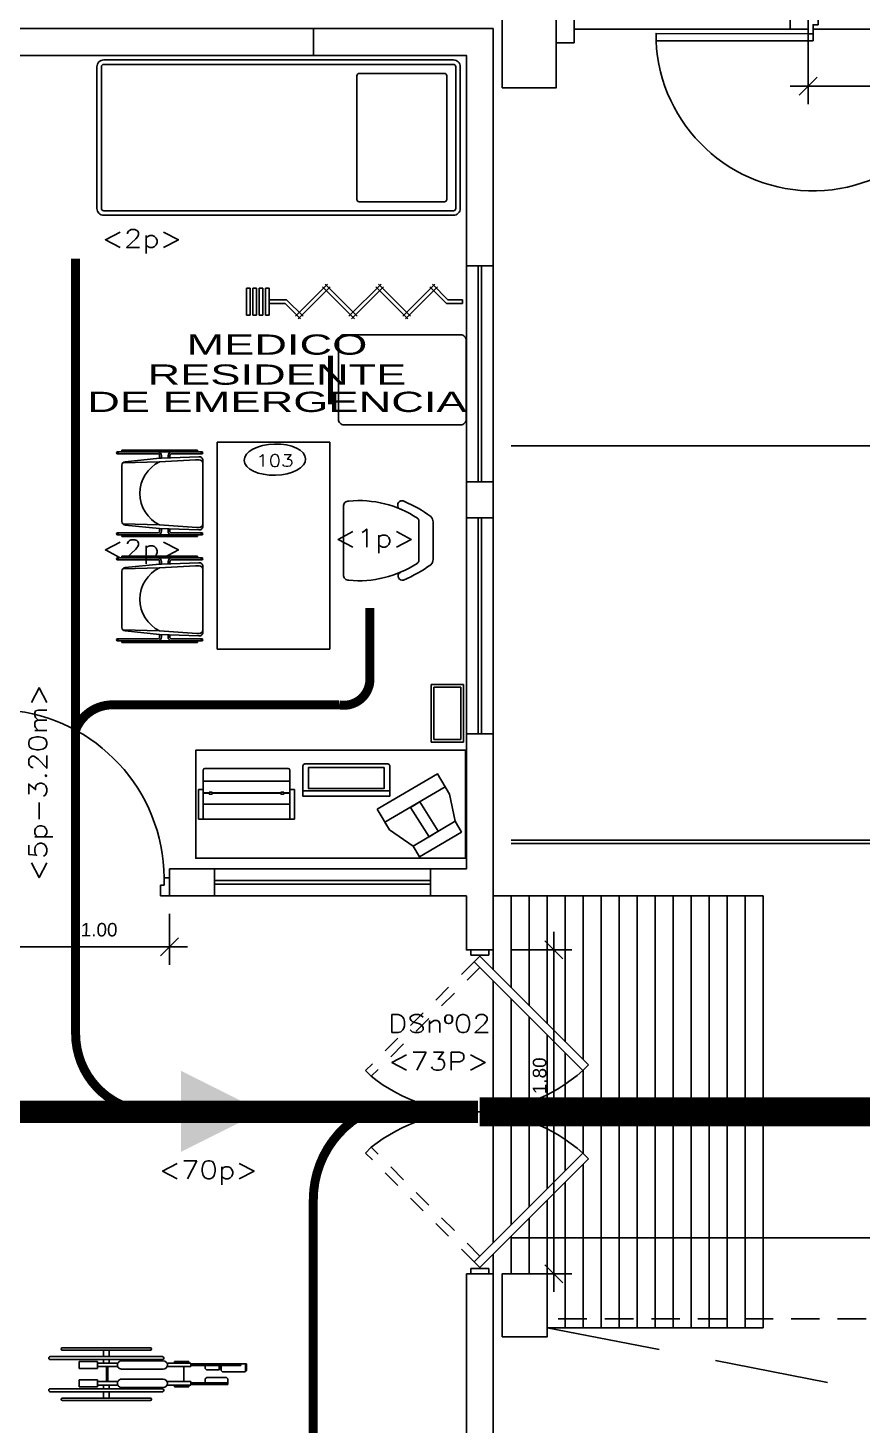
# Model space of a CAD drawing. Header units: millimetres. Extents: x 791 to 2661, y 209 to 602.
# Drawn here: x 1183.34 to 1187.98, y 523.19 to 530.95 of the extents above; entities that cross this region are included whole.
import ezdxf
from ezdxf.enums import TextEntityAlignment as Align

# ---------------------------------------------------------------- set-up
doc = ezdxf.new("R2010")
doc.units = ezdxf.units.MM
doc.header["$LTSCALE"] = 0.1
doc.header["$PDMODE"] = 3
for name, pattern in [('DASHED2', [9.525, 6.35, -3.175]), ('HIDDEN', [9.525, 6.35, -3.175]), ('HIDDEN2', [4.7625, 3.175, -1.5875]), ('TRAZOS2', [0.375, 0.25, -0.125])]:
    doc.linetypes.add(name, pattern=pattern)
for name, color, linetype in [('01', 1, 'Continuous'), ('01-COTA', 1, 'Continuous'), ('02', 8, 'Continuous'), ('06', 1, 'Continuous'), ('1TEXTO-05', 5, 'Continuous'), ('COLUMNAS', 1, 'Continuous'), ('cOTAS EVACUACION', 1, 'Continuous'), ('Equipamiento', 1, 'Continuous'), ('evacuacion', 70, 'TRAZOS2'), ('LINEAS', 3, 'HIDDEN2'), ('N-AMB', 2, 'Continuous'), ('Pisos', 253, 'Continuous'), ('Proyecciones', 9, 'HIDDEN'), ('Puertas', 1, 'Continuous'), ('texto seguridad', 120, 'Continuous')]:
    doc.layers.add(name, color=color, linetype=linetype)
doc.layers.add('EVACUACION08', color=72, linetype='Continuous', lineweight=90)
doc.layers.add('evacuacion10', color=80, linetype='Continuous', lineweight=140)
doc.styles.add('0', font='romans.SHX', dxfattribs={"width": 1.5})
doc.styles.add('LUNA', font='romans.shx', dxfattribs={"width": 1.5})
doc.styles.add('ROMANS', font='', dxfattribs={"oblique": 1, "height": 0.075})
doc.styles.get('ROMANS').set_extended_font_data('Arial')
doc.dimstyles.new('COTAS 50', dxfattribs={"dimscale": 2, "dimtxt": 1.5, "dimasz": 0.02, "dimexe": 0.05, "dimexo": 0.05, "dimgap": 0.025, "dimtad": 3, "dimzin": 4, "dimdsep": 46, "dimtxsty": 'ROMANS', "dimblk": 'LLL', "dimcen": 0, "dimdle": 0.18, "dimclrd": 256, "dimclre": 1, "dimclrt": 3, "dimadec": 0, "dimazin": 0, "dimtfac": 1, "dimtix": 1, "dimtofl": 0, "dimtmove": 1, "dimatfit": 3, "dimldrblk": 'OPEN90', "dimfxl": 0.18, "dimtolj": 1, "dimtzin": 0, "dimarcsym": 0})

# ---------------------------------------------------------------- blocks, each defined once
blk = doc.blocks.new('A$C75F00277')
at = {"layer": 'Puertas'}
for p, q in [((0, 0.95), (0, 1)), ((0, 1), (0.1, 1)), ((0.06, 0.95), (0, 0.95)), ((0.06, 0.97), (0.06, 0.95)), ((0.1, 0.97), (0.06, 0.97)), ((0.1, 1), (0.1, 0.97)), ((1.0317, 0.106), (0.0985, 0.07)), ((1.0317, 0.106), (1.0333, 0.066)), ((0, 0.05), (0, 0)), ((0.06, 0.05), (0, 0.05)), ((0, 0), (0.1, 0)), ((0.06, 0.03), (0.06, 0.05)), ((0.1, 0.03), (0.06, 0.03)), ((0.0985, 0.07), (0.1, 0.03)), ((0.1, 0.03), (1.0333, 0.066)), ((0.1, 0), (0.1, 0.03))]:
    blk.add_line(p, q, dxfattribs=at)
blk.add_arc((0.0923, 0.0274), 0.9427, 4.78175, 89.53472, dxfattribs=at)
blk = doc.blocks.new('PUERTA_1_80')
at = {"layer": 'Puertas'}
for points in [[(565.1705, 307.8368), (565.1983, 307.8368), (565.1983, 307.8868), (565.226, 307.8868), (565.226, 307.9368), (565.1705, 307.9368)], [(566.9705, 307.8368), (566.9427, 307.8368), (566.9427, 307.8868), (566.9149, 307.8868), (566.9149, 307.9368), (566.9705, 307.9368)]]:
    blk.add_lwpolyline(points, dxfattribs=at)
for points in [[(565.1983, 307.8368), (564.325, 307.8386), (564.325, 307.7979), (565.1983, 307.7979)], [(566.9427, 307.8368), (567.816, 307.8386), (567.816, 307.7979), (566.9427, 307.7979)]]:
    blk.add_lwpolyline(points, close=True, dxfattribs=at)
for centre, start, end in [((565.1973, 307.8373), 182.58089, 359.97177), ((566.9437, 307.8373), 180.02823, 357.41911)]:
    blk.add_arc(centre, 0.8732, start, end, dxfattribs=at)
blk = doc.blocks.new('A$C0E812A79')
at = {"layer": 'Puertas', "linetype": 'TRAZOS2', "ltscale": 3}
for p, q in [((0.0668, -0.0182, 0.005), (0.671, 0.5859, 0.005)), ((0.0986, -0.05, 0.005), (0.7028, 0.5541, 0.005)), ((1.7014, -0.05, 0.005), (1.0972, 0.5541, 0.005)), ((1.7332, -0.0182, 0.005), (1.129, 0.5859, 0.005))]:
    blk.add_line(p, q, dxfattribs=at)
at = {"layer": 'Puertas'}
for p, q in [((0.7028, 0.5541, 0.005), (0.671, 0.5859, 0.005)), ((1.0972, 0.5541, 0.005), (1.129, 0.5859, 0.005))]:
    blk.add_line(p, q, dxfattribs=at)
at = {"layer": 'Puertas', "ltscale": 3}
for p, q in [((0, -0.1), (0, 0)), ((0, 0), (0.03, 0)), ((0.03, 0), (0.03, -0.025)), ((1.8, 0), (1.77, 0)), ((1.77, 0), (1.77, -0.025)), ((1.8, -0.1), (1.8, 0)), ((0.03, -0.025), (0.03, -0.025)), ((0.03, -0.025), (0.03, -0.1)), ((0.035, -0.05, 0.005), (0.0668, -0.0182, 0.005)), ((0.6391, -0.6542, 0.005), (0.035, -0.05, 0.005)), ((0.0668, -0.0182, 0.005), (0.671, -0.6223, 0.005)), ((1.7332, -0.0182, 0.005), (1.129, -0.6223, 0.005)), ((1.1609, -0.6542, 0.005), (1.765, -0.05, 0.005)), ((1.765, -0.05, 0.005), (1.7332, -0.0182, 0.005)), ((1.77, -0.025), (1.77, -0.025)), ((1.77, -0.025), (1.77, -0.1)), ((0.03, -0.1), (0, -0.1)), ((1.77, -0.1), (1.8, -0.1)), ((0.671, -0.6223, 0.005), (0.6391, -0.6542, 0.005)), ((1.129, -0.6223, 0.005), (1.1609, -0.6542, 0.005))]:
    blk.add_line(p, q, dxfattribs=at)
at = {"layer": 'Puertas'}
for centre, start, end in [((-0.017, -0.0151, 0.015), 318.56511, 38.33834), ((1.817, -0.0151, 0.015), 141.66166, 221.43489)]:
    blk.add_arc(centre, 0.9176, start, end, dxfattribs=at)
blk = doc.blocks.new('S-RUEDAS2')
at = {"layer": 'Equipamiento'}
for p, q in [((-0.0974, 0.3199), (-0.0974, -0.3038)), ((-0.0811, 0.3199), (-0.0811, -0.3038)), ((0.0811, 0.3199), (0.0811, -0.3038)), ((0.0974, 0.3199), (0.0974, -0.3038)), ((-0.1464, 0.253), (-0.1464, -0.237)), ((-0.1333, 0.253), (-0.1333, -0.237)), ((0.1333, 0.253), (0.1333, -0.237)), ((0.1464, 0.253), (0.1464, -0.237)), ((-0.0709, 0.0581), (-0.0709, 0.1596)), ((-0.0318, 0.1596), (-0.0709, 0.1596)), ((-0.0318, 0.0581), (-0.0318, 0.1596)), ((0.0318, 0.1596), (0.0709, 0.1596)), ((0.0318, 0.0581), (0.0318, 0.1596)), ((0.0709, 0.0581), (0.0709, 0.1596)), ((-0.1333, 0.0241), (-0.0974, 0.0241)), ((-0.0811, 0.0241), (-0.0612, 0.0241)), ((-0.0318, 0.0581), (-0.0709, 0.0581)), ((-0.0612, -0.0558), (-0.0612, 0.0581)), ((-0.0416, -0.0555), (-0.0416, 0.0581)), ((-0.0416, 0.008), (0.0416, 0.008)), ((-0.0416, 0), (0.0416, 0)), ((0.0318, 0.0581), (0.0709, 0.0581)), ((0.0416, -0.0555), (0.0416, 0.0581)), ((0.0612, -0.0558), (0.0612, 0.0581)), ((0.0612, 0.0241), (0.0811, 0.0241)), ((0.0974, 0.0241), (0.1333, 0.0241)), ((-0.1333, -0.008), (-0.0974, -0.008)), ((-0.0811, -0.008), (-0.0612, -0.008)), ((-0.0742, -0.3083), (-0.0742, -0.0766)), ((-0.028, -0.3083), (-0.028, -0.0766)), ((0.028, -0.3083), (0.028, -0.0766)), ((0.0612, -0.008), (0.0811, -0.008)), ((0.0742, -0.3083), (0.0742, -0.0766)), ((0.0974, -0.008), (0.1333, -0.008)), ((-0.0709, -0.4513), (-0.0709, -0.3711)), ((-0.0612, -0.3711), (-0.0709, -0.3711)), ((-0.0612, -0.462), (-0.0612, -0.3291)), ((-0.0416, -0.462), (-0.0416, -0.3294)), ((0.0416, -0.462), (0.0416, -0.3294)), ((0.0612, -0.462), (0.0612, -0.3291)), ((0.0709, -0.3711), (0.0612, -0.3711)), ((0.0709, -0.4513), (0.0709, -0.3711)), ((-0.0612, -0.4513), (-0.0709, -0.4513)), ((-0.0612, -0.462), (-0.0416, -0.462)), ((-0.0579, -0.6679), (-0.0579, -0.462)), ((-0.0481, -0.6679), (-0.0481, -0.462)), ((-0.0416, -0.422), (0.0416, -0.422)), ((0.0612, -0.462), (0.0416, -0.462)), ((0.0481, -0.7399), (0.0481, -0.462)), ((0.0579, -0.772), (0.0579, -0.462)), ((0.0709, -0.4513), (0.0612, -0.4513)), ((-0.0481, -0.5422), (-0.0266, -0.5422)), ((-0.0191, -0.5497), (-0.0266, -0.5422)), ((0.0234, -0.5496), (0.0308, -0.5421)), ((0.0481, -0.5421), (0.0308, -0.5421)), ((-0.0191, -0.6604), (-0.0191, -0.5497)), ((0.0234, -0.6196), (0.0234, -0.5496)), ((0.0481, -0.6196), (0.0234, -0.6196)), ((0.0234, -0.6196), (0.0308, -0.6271)), ((-0.0579, -0.6679), (-0.0266, -0.6679)), ((-0.0191, -0.6604), (-0.0266, -0.6679)), ((0.0198, -0.6303), (0.0124, -0.6378)), ((0.0124, -0.7645), (0.0124, -0.6378)), ((0.0481, -0.6303), (0.0198, -0.6303)), ((0.0481, -0.6271), (0.0308, -0.6271)), ((0.0124, -0.7645), (0.0198, -0.772)), ((0.0579, -0.7647), (0.0124, -0.7647)), ((0.0579, -0.772), (0.0198, -0.772)), ((0.0579, -0.7399), (0.0481, -0.7399))]:
    blk.add_line(p, q, dxfattribs=at)
for centre, radius, start, end in [((-0.0893, 0.3199), 0.00816, 360, 180), ((0.0893, 0.3199), 0.00816, 360, 180), ((-0.1398, 0.253), 0.00653, 360, 180), ((0.1398, 0.253), 0.00653, 0, 180), ((-0.0511, -0.0766), 0.0231, 360, 180), ((0.0511, -0.0766), 0.0231, 360, 180), ((-0.1398, -0.237), 0.00653, 180, 0), ((-0.0893, -0.3038), 0.00816, 180, 0), ((-0.0511, -0.3083), 0.0231, 180, 0), ((0.0511, -0.3083), 0.0231, 180, 0), ((0.0893, -0.3038), 0.00816, 180, 0), ((0.1398, -0.237), 0.00653, 180, 0)]:
    blk.add_arc(centre, radius, start, end, dxfattribs=at)
blk = doc.blocks.new('MC-19')
at = {"layer": 'Equipamiento'}
for p, q in [((0.2192, 0.631), (0.2193, 0.6328)), ((0.2193, 0.6328), (0.2193, 0.6329)), ((0.2193, 0.6328), (0.2193, 0.6328)), ((0.2193, 0.6328), (0.2193, 0.6328)), ((0.2193, 0.6328), (0.2193, 0.6328)), ((0.2193, 0.6328), (0.2193, 0.6328)), ((0.2193, 0.6328), (0.2193, 0.6328)), ((0.2193, 0.631), (0.2193, 0.2528)), ((0.2193, 0.6265), (0.2193, 0.2528)), ((-0.2807, 0.5428), (-0.2807, 0.5476)), ((-0.2807, 0.5428), (-0.2807, 0.5476)), ((-0.1999, 0.5569), (-0.1999, 0.3287)), ((-0.1999, 0.5433), (-0.1999, 0.5569)), ((-0.1999, 0.5569), (-0.1999, 0.5433)), ((-0.2807, 0.5428), (-0.2807, 0.3381)), ((-0.2807, 0.3428), (-0.2807, 0.5428)), ((-0.1999, 0.3287), (-0.1999, 0.3423)), ((0.2192, 0.2549), (0.2193, 0.2528)), ((0.2193, 0.2528), (0.2193, 0.2528)), ((0.2193, 0.2528), (0.2193, 0.2528))]:
    blk.add_line(p, q, dxfattribs=at)
for centre, radius, start, end in [((0.223, -0.1203), 0.8522, 113.39683, 125.1108), ((0.1325, 0.0765), 0.5891, 84.47386, 123.23104), ((-0.1086, 0.6393), 0.0236, 303.18455, 106.85889), ((0.1893, 0.6328), 0.03, 360, 90), ((-0.2266, 0.5403), 0.0546, 137.91193, 172.27353), ((-0.1803, 0.5516), 0.0202, 119.4922, 164.76408), ((-0.2009, 0.3564), 0.0819, 192.9593, 215.40271), ((-0.1809, 0.3337), 0.0196, 194.76112, 241.35335), ((0.1341, 0.8152), 0.595, 236.66069, 275.32146), ((0.2133, 0.9796), 0.8253, 234.35405, 246.14717), ((-0.1074, 0.2459), 0.0248, 238.20308, 80.96344), ((0.1893, 0.2528), 0.03, 270, 0)]:
    blk.add_arc(centre, radius, start, end, dxfattribs=at)
blk = doc.blocks.new('MC-17')
for p, q in [((-0.24, 0.49), (-0.23, 0.49)), ((-0.24, 0.49), (-0.23, 0.49)), ((-0.24, 0.49), (-0.23, 0.49)), ((-0.24, 0.49), (-0.23, 0.49)), ((-0.24, 0.49), (-0.23, 0.49)), ((-0.24, 0.07), (-0.24, 0.49)), ((-0.24, 0.49), (-0.24, 0.07)), ((-0.23, 0.5084), (-0.23, 0.5152)), ((-0.23, 0.5084), (-0.23, 0.5087)), ((-0.23, 0.49), (-0.23, 0.5087)), ((-0.23, 0.3468), (-0.23, 0.5084)), ((-0.23, 0.49), (-0.23, 0.46)), ((-0.22, 0.5084), (-0.22, 0.5152)), ((-0.22, 0.5084), (-0.22, 0.5087)), ((-0.22, 0.3468), (-0.22, 0.5087)), ((-0.22, 0.5087), (-0.22, 0.3468)), ((-0.1954, 0.29), (-0.2032, 0.4983)), ((-0.1862, 0.4903), (-0.1862, 0.5)), ((-0.1862, 0.4903), (-0.1862, 0.4799)), ((-0.1862, 0.4799), (-0.175, 0.28)), ((-0.175, 0.52), (-0.1833, 0.52)), ((-0.175, 0.52), (-0.1573, 0.52)), ((-0.1662, 0.52), (0.1696, 0.52)), ((-0.1573, 0.52), (-0.1573, 0.5192)), ((0.175, 0.52), (0.1643, 0.52)), ((0.175, 0.52), (0.1833, 0.52)), ((0.1896, 0.4867), (0.175, 0.28)), ((0.1896, 0.4867), (0.1896, 0.5)), ((0.195, 0.28), (0.2032, 0.4983)), ((0.22, 0.508), (0.22, 0.5153)), ((0.22, 0.3468), (0.22, 0.508)), ((0.23, 0.508), (0.23, 0.5153)), ((0.23, 0.3468), (0.23, 0.508)), ((0.23, 0.49), (0.24, 0.49)), ((0.24, 0.07), (0.24, 0.49)), ((-0.23, 0.27), (-0.23, 0.3468)), ((-0.2199, 0.3268), (-0.22, 0.3268)), ((-0.1971, 0.3368), (-0.21, 0.3368)), ((-0.1968, 0.3268), (-0.21, 0.3268)), ((0.1968, 0.3268), (0.21, 0.3268)), ((0.1971, 0.3368), (0.21, 0.3368)), ((0.23, 0.2674), (0.23, 0.3644)), ((0.23, 0.29), (0.23, 0.3268)), ((-0.23, 0.27), (-0.23, 0.0524)), ((-0.22, 0.27), (-0.22, 0.0524)), ((-0.22, 0.0517), (-0.22, 0.27)), ((-0.1954, 0.29), (-0.21, 0.29)), ((-0.21, 0.28), (-0.195, 0.28)), ((-0.21, 0.28), (-0.195, 0.28)), ((-0.1954, 0.29), (-0.195, 0.28)), ((-0.1759, 0.089), (-0.195, 0.28)), ((-0.175, 0.28), (-0.175, 0.28)), ((-0.1697, 0.0755), (-0.175, 0.28)), ((0.175, 0.28), (0.1697, 0.0755)), ((0.1759, 0.089), (0.195, 0.28)), ((0.21, 0.28), (0.195, 0.28)), ((0.195, 0.28), (0.21, 0.28)), ((0.21, 0.29), (0.1954, 0.29)), ((0.22, 0.27), (0.22, 0.2531)), ((0.22, 0.07), (0.22, 0.27)), ((0.22, 0.2531), (0.22, 0.07)), ((0.23, 0.29), (0.23, 0.2674)), ((0.23, 0.28), (0.23, 0.29)), ((0.23, 0.28), (0.23, 0.2586)), ((0.23, 0.0526), (0.23, 0.27)), ((0.23, 0.2586), (0.23, 0.0448)), ((-0.23, 0.07), (-0.23, 0.1)), ((-0.1759, 0.089), (-0.1759, 0.089)), ((-0.24, 0.07), (-0.23, 0.07)), ((-0.24, 0.07), (-0.23, 0.07)), ((-0.24, 0.07), (-0.23, 0.07)), ((-0.24, 0.07), (-0.23, 0.07)), ((-0.24, 0.07), (-0.23, 0.07)), ((-0.23, 0.07), (-0.23, 0.0524)), ((-0.23, 0.0533), (-0.23, 0.0449)), ((-0.23, 0.0533), (-0.23, 0.0524)), ((-0.22, 0.0524), (-0.22, 0.0554)), ((-0.22, 0.0517), (-0.22, 0.049)), ((-0.22, 0.049), (-0.22, 0.0449)), ((-0.1559, 0.07), (0.1559, 0.07)), ((0.22, 0.07), (0.22, 0.0526)), ((0.22, 0.0526), (0.22, 0.0448)), ((0.23, 0.07), (0.24, 0.07)), ((0.23, 0.0526), (0.23, 0.0448))]:
    blk.add_line(p, q)
for centre in [(-0.225, 0.515), (0.225, 0.515), (-0.225, 0.045), (0.225, 0.045)]:
    blk.add_circle(centre, 0.005)
for centre, radius, start, end in [((-0.1833, 0.5), 0.02, 90.00001, 184.76365), ((-0.1662, 0.5), 0.02, 90.00001, 180.00001), ((0.1696, 0.5), 0.02, 0.00001, 90.00001), ((0.1833, 0.5), 0.02, 355.23637, 90.00001), ((-0.21, 0.3468), 0.02, 180.00001, 270.00001), ((-0.21, 0.3468), 0.01, 180.00001, 270.00001), ((0.21, 0.3468), 0.01, 270.00001, 0.00001), ((0.21, 0.3468), 0.02, 270.00001, 0.00001), ((-0.21, 0.27), 0.02, 90.00001, 180.00001), ((-0.21, 0.27), 0.01, 90.00001, 180.00001), ((-0.21, 0.27), 0.01, 90.00001, 180.00001), ((0, 0.3642), 0.1942, 205.69542, 334.3046), ((0.21, 0.27), 0.02, 0.00001, 90.00001), ((0.21, 0.27), 0.01, 0.00001, 90.00001), ((-0.1559, 0.09), 0.02, 182.72632, 270.00001), ((0.1559, 0.09), 0.02, 270.00001, 357.2737)]:
    blk.add_arc(centre, radius, start, end)
blk = doc.blocks.new('MC-10')
at = {"layer": 'Equipamiento'}
for p, q in [((-0.3281, -0.1192), (-0.3281, 0.149)), ((-0.3181, -0.1192), (-0.3181, 0.149)), ((-0.3081, -0.1192), (-0.3081, 0.149))]:
    blk.add_line(p, q, dxfattribs=at)
blk.add_lwpolyline([(-0.3628, 0.2349), (-0.3628, -0.2051, -0.414214), (-0.3928, -0.2351), (-1.0428, -0.2351, -0.414214), (-1.0728, -0.2051), (-1.0728, 0.2349, -0.414214), (-1.0428, 0.2649), (-0.3928, 0.2649, -0.414214)], format="xyb", close=True, dxfattribs=at)
blk = doc.blocks.new('A$C2CD22234')
at = {"layer": 'Equipamiento'}
blk.add_line((0.03, 0.482), (0.03, 0), dxfattribs=at)
blk.add_lwpolyline([(0.1798, 0.01), (0.1798, 0.472, 0.414214), (0.1698, 0.482), (0, 0.482), (0, 0), (0.1698, 0, 0.414214), (0.1798, 0.01, 1)], format="xyb", dxfattribs=at)
blk.add_lwpolyline([(0.1598, 0.03), (0.044, 0.03), (0.044, 0.452), (0.1598, 0.452)], close=True, dxfattribs=at)
blk = doc.blocks.new('M-77')
at = {"layer": 'Equipamiento'}
blk.add_lwpolyline([(0, 0.6), (0, 0), (-1.5, 0), (-1.5, 0.6)], close=True, dxfattribs=at)
blk = doc.blocks.new('A$C1F8E5FE1')
at = {"layer": 'Equipamiento'}
blk.add_lwpolyline([(0.2716, 0.4636), (0.4579, 0.1239), (0.3422, 0.0604), (0.1916, 0.0335), (0.1305, 0), (0, 0.2378), (0.0611, 0.2714), (0.1558, 0.4001), (0.2716, 0.4636)], dxfattribs=at)
for points in [[(0.1982, 0.4233), (0.1558, 0.4001), (0.0611, 0.2714), (0.1916, 0.0335), (0.3422, 0.0604), (0.3845, 0.0836)], [(0.3062, 0.2264), (0.1395, 0.1284), (0.1091, 0.1801), (0.2757, 0.2782)]]:
    blk.add_lwpolyline(points, close=True, dxfattribs=at)
blk = doc.blocks.new('O-27')
at = {"layer": 'Equipamiento'}
for p, q in [((-0.3849, 0.1735), (-0.3849, -0.2885)), ((-0.1031, 0.1835), (-0.3749, 0.1835)), ((-0.3148, 0.1835), (-0.3148, -0.2985)), ((-0.2685, 0.1835), (-0.2685, 0.2092)), ((-0.2685, 0.2092), (-0.1031, 0.2092)), ((-0.2498, 0.1835), (-0.2498, 0.1501)), ((-0.2466, 0.1835), (-0.2466, 0.1501)), ((-0.1859, -0.2985), (-0.1859, 0.1835)), ((-0.1031, -0.3242), (-0.1031, 0.2092)), ((-0.253, 0.1501), (-0.253, 0.1335)), ((-0.2423, 0.1501), (-0.253, 0.1501)), ((-0.2423, 0.1335), (-0.253, 0.1335)), ((-0.2498, 0.1335), (-0.2498, -0.2485)), ((-0.2466, 0.1335), (-0.2466, -0.2485)), ((-0.2423, 0.1501), (-0.2423, 0.1335)), ((-0.3749, -0.2985), (-0.1031, -0.2985)), ((-0.2685, -0.2985), (-0.2685, -0.3242)), ((-0.2423, -0.2485), (-0.253, -0.2485)), ((-0.253, -0.2651), (-0.253, -0.2485)), ((-0.2423, -0.2651), (-0.253, -0.2651)), ((-0.2498, -0.2651), (-0.2498, -0.2985)), ((-0.2466, -0.2651), (-0.2466, -0.2985)), ((-0.2423, -0.2651), (-0.2423, -0.2485)), ((-0.2685, -0.3242), (-0.1031, -0.3242))]:
    blk.add_line(p, q, dxfattribs=at)
for centre, start, end in [((-0.3749, 0.1735), 90, 180), ((-0.3749, -0.2885), 180, 270)]:
    blk.add_arc(centre, 0.01, start, end, dxfattribs=at)
blk = doc.blocks.new('CC-6')
at = {"layer": 'Equipamiento', "linetype": 'Continuous'}
for p, q in [((-1.9016, 0.9414), (0.0435, 0.9414)), ((-1.9391, 0.1164), (-1.939, 0.9039)), ((-1.9141, 0.1164), (-1.914, 0.9039)), ((-1.9016, 0.9164), (0.0435, 0.9164)), ((-1.8641, 0.1664), (-1.864, 0.8539)), ((-1.8516, 0.8664), (-1.3766, 0.8664)), ((-1.3641, 0.1664), (-1.364, 0.8539)), ((0.056, 0.9039), (0.0559, 0.1164)), ((0.081, 0.9039), (0.0809, 0.1164)), ((0.0435, 0.1039), (-1.9016, 0.1039)), ((0.0435, 0.0789), (-1.9016, 0.0789)), ((-1.3766, 0.1539), (-1.8516, 0.1539))]:
    blk.add_line(p, q, dxfattribs=at)
for points in [[(-1.9015, 0.9414, 0.414214), (-1.939, 0.9039)], [(0.081, 0.9039, 0.414214), (0.0435, 0.9414)], [(-1.9015, 0.9164, 0.414214), (-1.914, 0.9039)], [(-1.8515, 0.8664, 0.414214), (-1.864, 0.8539)], [(-1.364, 0.8539, 0.414214), (-1.3765, 0.8664)], [(0.056, 0.9039, 0.414214), (0.0435, 0.9164)], [(-1.864, 0.1664, 0.414214), (-1.8515, 0.1539)], [(-1.3765, 0.1539, 0.414214), (-1.364, 0.1664)], [(-1.939, 0.1164, 0.414214), (-1.9015, 0.0789)], [(-1.914, 0.1164, 0.414214), (-1.9015, 0.1039)], [(0.0435, 0.1039, 0.414214), (0.056, 0.1164)], [(0.0435, 0.0789, 0.414214), (0.081, 0.1164)]]:
    blk.add_lwpolyline(points, format="xyb", dxfattribs=at)
blk = doc.blocks.new('H-7')
for p, q in [((0.318, 0.0962), (0.1397, -0.0821)), ((0.3322, 0.0821), (0.1539, -0.0962)), ((0.2897, 0.0821), (0.468, -0.0962)), ((0.3039, 0.0962), (0.4822, -0.0821)), ((0.618, 0.0962), (0.4397, -0.0821)), ((0.6322, 0.0821), (0.4539, -0.0962)), ((0.5869, 0.0821), (0.7652, -0.0962)), ((0.6011, 0.0962), (0.7794, -0.0821)), ((0.9152, 0.0962), (0.7369, -0.0821)), ((0.9294, 0.0821), (0.7511, -0.0962)), ((0.8869, 0.0821), (0.979, -0.01)), ((0.9011, 0.0962), (0.9873, 0.01)), ((0, 0.01), (0.0901, 0.01)), ((0, 0.01), (0, -0.01)), ((0.0901, 0.01), (0.1822, -0.0821)), ((0.9873, 0.01), (1.0765, 0.01)), ((1.0765, 0.075), (1.0965, 0.075)), ((1.0765, 0.075), (1.0765, -0.075)), ((1.0965, -0.075), (1.0965, 0.075)), ((1.1115, 0.075), (1.1315, 0.075)), ((1.1115, 0.075), (1.1115, -0.075)), ((1.1315, -0.075), (1.1315, 0.075)), ((1.1465, 0.075), (1.1665, 0.075)), ((1.1465, 0.075), (1.1465, -0.075)), ((1.1665, -0.075), (1.1665, 0.075)), ((1.1815, 0.075), (1.2015, 0.075)), ((1.1815, 0.075), (1.1815, -0.075)), ((1.2015, -0.075), (1.2015, 0.075)), ((0, -0.01), (0.0818, -0.01)), ((0.0818, -0.01), (0.168, -0.0962)), ((0.979, -0.01), (1.0765, -0.01)), ((1.0765, -0.075), (1.0965, -0.075)), ((1.1115, -0.075), (1.1315, -0.075)), ((1.1465, -0.075), (1.1665, -0.075)), ((1.1815, -0.075), (1.2015, -0.075))]:
    blk.add_line(p, q)
blk = doc.blocks.new('LLL')
for p, q in [((0, 2.5), (0, -2.5)), ((2.5, 0), (-2.5, 0))]:
    blk.add_line(p, q)
at = {"color": 3}
blk.add_line((-1.25, -1.25), (1.25, 1.25), dxfattribs=at)
at = {"layer": 'Defpoints', "color": 0, "linetype": 'ByBlock'}
blk.add_point((0, 0), dxfattribs=at)
blk.add_point((0, 0), dxfattribs=at)
blk = doc.blocks.new('*D295')
at = {"layer": 'cOTAS EVACUACION', "color": 1, "lineweight": -2, "ltscale": 0.15, "transparency": 16777216}
for p, q in [((1187.6814, 530.9941), (1187.6814, 530.5272)), ((1189.4814, 530.9941), (1189.4814, 530.5272))]:
    blk.add_line(p, q, dxfattribs=at)
at = {"layer": 'cOTAS EVACUACION', "lineweight": -2, "ltscale": 0.15, "transparency": 16777216}
blk.add_line((1187.7214, 530.6272), (1189.4414, 530.6272), dxfattribs=at)
at = {"layer": 'Defpoints', "color": 0, "ltscale": 0.15, "transparency": 16777216}
for p in [(1187.6814, 531.0941), (1189.4814, 531.0941), (1189.4814, 530.6272)]:
    blk.add_point(p, dxfattribs=at)
at = {"layer": 'cOTAS EVACUACION', "lineweight": -2, "ltscale": 0.15, "transparency": 16777216, "xscale": 0.04, "yscale": 0.04, "zscale": 0.04, "rotation": 180}
blk.add_blockref('LLL', (1187.6814, 530.6272), dxfattribs=at)
at = {"layer": 'cOTAS EVACUACION', "lineweight": -2, "ltscale": 0.15, "transparency": 16777216, "xscale": 0.04, "yscale": 0.04, "zscale": 0.04}
blk.add_blockref('LLL', (1189.4814, 530.6272), dxfattribs=at)
at = {"layer": 'cOTAS EVACUACION', "color": 3, "ltscale": 0.15, "transparency": 16777216, "insert": (1188.8145, 530.7155), "char_height": 0.075, "attachment_point": 5, "style": 'ROMANS'}
blk.add_mtext('\\A1;1.80', dxfattribs=at)
blk = doc.blocks.new('_OPEN90')
at = {"color": 0, "linetype": 'ByBlock', "ltscale": 0.7}
for p, q in [((0, 0), (-1, 0)), ((-0.5, 0.5), (0, 0)), ((0, 0), (-0.5, -0.5))]:
    blk.add_line(p, q, dxfattribs=at)
blk = doc.blocks.new('*D323')
at = {"layer": 'cOTAS EVACUACION', "color": 1, "lineweight": -2, "ltscale": 0.15, "transparency": 16777216}
for p, q in [((1183.1314, 526.0291), (1183.1314, 525.7457)), ((1184.1314, 526.0291), (1184.1314, 525.7457))]:
    blk.add_line(p, q, dxfattribs=at)
at = {"layer": 'cOTAS EVACUACION', "lineweight": -2, "ltscale": 0.15, "transparency": 16777216}
blk.add_line((1183.1714, 525.8457), (1184.0914, 525.8457), dxfattribs=at)
at = {"layer": 'Defpoints', "color": 0, "ltscale": 0.15, "transparency": 16777216}
for p in [(1183.1314, 526.1291), (1184.1314, 526.1291), (1184.1314, 525.8457)]:
    blk.add_point(p, dxfattribs=at)
at = {"layer": 'cOTAS EVACUACION', "lineweight": -2, "ltscale": 0.15, "transparency": 16777216, "xscale": 0.04, "yscale": 0.04, "zscale": 0.04, "rotation": 180}
blk.add_blockref('LLL', (1183.1314, 525.8457), dxfattribs=at)
at = {"layer": 'cOTAS EVACUACION', "lineweight": -2, "ltscale": 0.15, "transparency": 16777216, "xscale": 0.04, "yscale": 0.04, "zscale": 0.04}
blk.add_blockref('LLL', (1184.1314, 525.8457), dxfattribs=at)
at = {"layer": 'cOTAS EVACUACION', "color": 3, "ltscale": 0.15, "transparency": 16777216, "insert": (1183.7393, 525.9405), "char_height": 0.075, "attachment_point": 5, "style": 'ROMANS'}
blk.add_mtext('\\A1;1.00', dxfattribs=at)
blk = doc.blocks.new('*D324')
at = {"layer": 'cOTAS EVACUACION', "color": 1, "lineweight": -2, "ltscale": 0.15, "transparency": 16777216}
for p, q in [((1186.0314, 525.8291), (1186.3678, 525.8291)), ((1186.0314, 524.0291), (1186.3678, 524.0291))]:
    blk.add_line(p, q, dxfattribs=at)
at = {"layer": 'cOTAS EVACUACION', "lineweight": -2, "ltscale": 0.15, "transparency": 16777216}
blk.add_line((1186.2678, 525.7891), (1186.2678, 524.0691), dxfattribs=at)
at = {"layer": 'Defpoints', "color": 0, "ltscale": 0.15, "transparency": 16777216}
for p in [(1185.9314, 525.8291), (1185.9314, 524.0291), (1186.2678, 524.0291)]:
    blk.add_point(p, dxfattribs=at)
at = {"layer": 'cOTAS EVACUACION', "lineweight": -2, "ltscale": 0.15, "transparency": 16777216, "xscale": 0.04, "yscale": 0.04, "zscale": 0.04}
for p, rotation in [((1186.2678, 525.8291), 90), ((1186.2678, 524.0291), 270)]:
    blk.add_blockref('LLL', p, dxfattribs=dict(at, rotation=rotation))
at = {"layer": 'cOTAS EVACUACION', "color": 3, "ltscale": 0.15, "transparency": 16777216, "insert": (1186.189, 525.1288), "char_height": 0.075, "attachment_point": 5, "rotation": 90, "style": 'ROMANS'}
blk.add_mtext('\\A1;1.80', dxfattribs=at)

msp = doc.modelspace()

# ---------------------------------------------------------------- hatches: boundary and pattern name
at = {"layer": 'EVACUACION08', "linetype": 'DASHED2', "ltscale": 0.05}
msp.add_hatch(color=256, dxfattribs=at).paths.add_polyline_path([(1184.6445, 524.9318), (1184.1945, 524.7068), (1184.1945, 525.1568)])

# ---------------------------------------------------------------- linework, layer by layer
at = {"layer": '01'}
for p, q in [((1185.8464, 528.4291), (1185.8464, 529.6291)), ((1185.8664, 528.4291), (1185.8664, 529.6291)), ((1185.8464, 528.2291), (1185.8464, 527.0291)), ((1185.8664, 528.2291), (1185.8664, 527.0291)), ((1184.3814, 526.2141), (1185.5814, 526.2141)), ((1184.3814, 526.1941), (1185.5814, 526.1941))]:
    msp.add_line(p, q, dxfattribs=at)
at = {"layer": '01-COTA', "ltscale": 0.15}
msp.add_lwpolyline([(1187.5814, 530.9441), (1187.6814, 530.9441), (1187.6814, 531.0941), (1187.5814, 531.0941)], close=True, dxfattribs=at)
at = {"layer": '02'}
for p, q in [((1187.6814, 531.0941), (1187.6814, 530.9441)), ((1187.6814, 530.9441), (1186.3814, 530.9441)), ((1189.4536, 530.9441), (1187.7091, 530.9441)), ((1185.7814, 529.6291), (1185.7814, 528.4291)), ((1185.9314, 528.4291), (1185.9314, 529.6291)), ((1185.7814, 527.0291), (1185.7814, 528.2291)), ((1185.9314, 528.2291), (1185.9314, 527.0291)), ((1184.3814, 526.2791), (1185.5814, 526.2791)), ((1185.5814, 526.1291), (1184.3814, 526.1291))]:
    msp.add_line(p, q, dxfattribs=at)
at = {"layer": '06'}
for p, q in [((1185.9314, 530.9491), (1180.1814, 530.9491)), ((1185.9314, 530.9441), (1185.9314, 529.6291)), ((1183.1314, 530.7991), (1185.7814, 530.7991)), ((1185.7814, 530.7991), (1185.7814, 529.6291)), ((1185.9314, 529.6291), (1185.7814, 529.6291)), ((1185.7814, 528.4291), (1185.7814, 528.2291)), ((1185.7814, 528.2291), (1185.7814, 528.4291)), ((1185.7814, 528.4291), (1185.7814, 528.2291)), ((1185.9314, 528.4291), (1185.7814, 528.4291)), ((1185.9314, 528.4291), (1185.9314, 528.2291)), ((1185.9314, 528.2291), (1185.9314, 528.4291)), ((1185.9314, 528.4291), (1185.9314, 528.2291)), ((1185.9314, 528.2291), (1185.7814, 528.2291)), ((1185.9314, 527.0291), (1185.7814, 527.0291)), ((1185.7814, 526.2791), (1185.7814, 527.0291)), ((1185.9314, 525.8291), (1185.9314, 527.0291)), ((1184.1314, 526.2791), (1184.3814, 526.2791)), ((1184.1314, 526.1291), (1184.1314, 526.2791)), ((1184.3814, 526.2791), (1184.3814, 526.1291)), ((1185.5814, 526.2791), (1185.7814, 526.2791)), ((1185.5814, 526.2791), (1185.5814, 526.1291)), ((1184.1314, 526.1291), (1184.3814, 526.1291)), ((1185.5814, 526.1291), (1185.7814, 526.1291)), ((1185.7814, 525.8291), (1185.7814, 526.1291)), ((1185.9314, 525.8291), (1185.7814, 525.8291)), ((1185.7814, 524.0291), (1185.7814, 523.1291)), ((1185.9314, 524.0291), (1185.7814, 524.0291)), ((1185.9314, 524.0291), (1185.9314, 522.8291))]:
    msp.add_line(p, q, dxfattribs=at)
msp.add_lwpolyline([(1185.9814, 523.6791), (1186.2314, 523.6791), (1186.2314, 524.0291), (1185.9814, 524.0291)], close=True, dxfattribs=at)
at = {"layer": 'COLUMNAS', "ltscale": 0.15}
for p, q in [((1186.3814, 531.3291), (1186.3814, 530.8691)), ((1186.3814, 530.8691), (1186.2814, 530.8691))]:
    msp.add_line(p, q, dxfattribs=at)
for points in [[(1185.9814, 531.3291), (1186.2814, 531.3291), (1186.2814, 530.6191), (1185.9814, 530.6191)], [(1185.9314, 530.9491), (1185.9314, 529.6291), (1185.7814, 529.6291), (1185.7814, 530.7991), (1184.9314, 530.7991), (1184.9314, 530.9491)], [(1185.7814, 528.2291), (1185.9314, 528.2291), (1185.9314, 528.4291), (1185.7814, 528.4291)], [(1185.7814, 526.1291), (1185.5814, 526.1291), (1185.5814, 526.2791), (1185.7814, 526.2791), (1185.7814, 527.0291), (1185.9314, 527.0291), (1185.9314, 525.8291), (1185.7814, 525.8291)]]:
    msp.add_lwpolyline(points, close=True, dxfattribs=at)
at = {"layer": 'Equipamiento', "lineweight": -2}
for p, q in [((1184.3966, 528.6497), (1185.0216, 528.6497)), ((1184.3966, 528.6497), (1184.3966, 527.4997)), ((1185.0216, 527.4997), (1185.0216, 528.6497)), ((1185.0216, 527.4997), (1184.3966, 527.4997)), ((1185.5864, 526.9828), (1185.5864, 527.3028)), ((1185.5864, 527.3028), (1185.7664, 527.3028)), ((1185.6014, 526.9978), (1185.6014, 527.2878)), ((1185.7514, 527.2878), (1185.6014, 527.2878)), ((1185.7514, 526.9978), (1185.7514, 527.2878)), ((1185.7664, 527.3028), (1185.7664, 526.9828)), ((1185.5864, 526.9828), (1185.7664, 526.9828)), ((1185.7514, 526.9978), (1185.6014, 526.9978))]:
    msp.add_line(p, q, dxfattribs=at)
at = {"layer": 'evacuacion', "linetype": 'DASHED2', "ltscale": 0.2, "const_width": 0.05}
for points in [[(1183.6092, 529.669), (1183.6092, 525.3632, 0.395028), (1184.0155, 524.9291, 0.595538)], [(1185.2455, 527.7284), (1185.2455, 527.3335, -0.468676), (1185.0737, 527.1904), (1183.8133, 527.1904, 0.311474), (1183.6092, 527.0496, -5.153477)], [(1184.9307, 521.6672), (1184.9307, 524.4413, -0.282784), (1185.2305, 524.9291, -1.415926)]]:
    msp.add_lwpolyline(points, format="xyb", dxfattribs=at)
at = {"layer": 'EVACUACION08', "linetype": 'DASHED2', "ltscale": 0.5, "const_width": 0.125}
msp.add_lwpolyline([(1177.3465, 532.2325), (1178.8239, 532.2291, -0.368474), (1179.2814, 531.839), (1179.2814, 525.457, 0.330536), (1179.6732, 524.9291), (1185.8462, 524.9288)], format="xyb", dxfattribs=at)
at = {"layer": 'evacuacion10', "linetype": 'Continuous', "ltscale": 0.3, "const_width": 0.16, "elevation": 0.015}
msp.add_lwpolyline([(1185.8559, 524.9291), (1188.361, 524.9291, -0.214009), (1189.3434, 524.5226, -0.277179)], format="xyb", dxfattribs=at)
at = {"layer": 'N-AMB', "ltscale": 0.5, "extrusion": (0, 0, -1)}
msp.add_ellipse((1184.7174, 528.5529), major_axis=(-0.1707, -0.0044), ratio=0.506987, dxfattribs=at)
at = {"layer": 'Pisos', "ltscale": 0.15}
for p, q in [((1194.7314, 528.6291), (1186.0314, 528.6291)), ((1194.7314, 526.4391), (1186.0314, 526.4391)), ((1194.7314, 526.4191), (1186.0314, 526.4191)), ((1194.7314, 524.2291), (1186.0314, 524.2291))]:
    msp.add_line(p, q, dxfattribs=at)
at = {"layer": 'Pisos'}
for p, q in [((1185.9307, 526.1291, -0.0026), (1187.4307, 526.1291, -0.0025)), ((1185.9307, 525.7189, -0.0047), (1185.9307, 526.1291, -0.0047)), ((1186.0307, 525.6189, -0.0047), (1186.0307, 526.1291, -0.0047)), ((1186.1307, 525.5189, -0.0047), (1186.1307, 526.1291, -0.0047)), ((1186.2307, 525.4189, -0.0047), (1186.2307, 526.1291, -0.0047)), ((1186.3307, 525.3189, -0.0047), (1186.3307, 526.1291, -0.0047)), ((1186.4307, 525.2189, -0.0047), (1186.4307, 526.1291, -0.0047)), ((1186.5307, 523.7291, -0.0047), (1186.5307, 526.1291, -0.0047)), ((1186.6307, 523.7291, -0.0047), (1186.6307, 526.1291, -0.0047)), ((1186.7307, 523.7291, -0.0047), (1186.7307, 526.1291, -0.0047)), ((1186.8307, 523.7291, -0.0047), (1186.8307, 526.1291, -0.0047)), ((1186.9307, 523.7291, -0.0047), (1186.9307, 526.1291, -0.0047)), ((1187.0307, 523.7291, -0.0047), (1187.0307, 526.1291, -0.0047)), ((1187.1307, 523.7291, -0.0047), (1187.1307, 526.1291, -0.0047)), ((1187.2307, 523.7291, -0.0047), (1187.2307, 526.1291, -0.0047)), ((1187.3307, 523.7291, -0.0047), (1187.3307, 526.1291, -0.0047)), ((1187.4307, 526.1291, -0.0025), (1187.4307, 523.7291, -0.0025)), ((1185.9307, 524.9348, -0.0047), (1185.9307, 525.6552, -0.0047)), ((1186.0307, 524.9525, -0.0047), (1186.0307, 525.5552, -0.0047)), ((1186.1307, 524.9821, -0.0047), (1186.1307, 525.4552, -0.0047)), ((1186.2307, 525.0249, -0.0047), (1186.2307, 525.3552, -0.0047)), ((1186.3307, 525.0829, -0.0047), (1186.3307, 525.2552, -0.0047)), ((1186.4307, 524.6971, -0.0047), (1186.4307, 525.1606, -0.0047)), ((1186.2307, 524.8328, -0.0047), (1186.2307, 525.0249, -0.0047)), ((1186.3307, 524.7748, -0.0047), (1186.3307, 525.0829, -0.0047)), ((1186.0307, 524.9052, -0.0047), (1186.0307, 524.9525, -0.0047)), ((1186.1307, 524.8756, -0.0047), (1186.1307, 524.9821, -0.0047)), ((1185.9307, 524.2025, -0.0047), (1185.9307, 524.9229, -0.0047)), ((1186.0307, 524.3025, -0.0047), (1186.0307, 524.9052, -0.0047)), ((1186.1307, 524.4025, -0.0047), (1186.1307, 524.8756, -0.0047)), ((1186.2307, 524.5025, -0.0047), (1186.2307, 524.8328, -0.0047)), ((1186.3307, 524.6025, -0.0047), (1186.3307, 524.7748, -0.0047)), ((1186.4307, 523.7291, -0.0047), (1186.4307, 524.6388, -0.0047)), ((1186.3307, 523.7291, -0.0047), (1186.3307, 524.5388, -0.0047)), ((1186.2307, 523.7291, -0.0047), (1186.2307, 524.4388, -0.0047)), ((1186.1307, 524.0291, -0.0047), (1186.1307, 524.3388, -0.0047)), ((1186.0307, 524.0291, -0.0047), (1186.0307, 524.2388, -0.0047)), ((1185.9307, 523.7291, -0.0047), (1185.9307, 524.1388, -0.0047)), ((1186.2307, 523.7291, -0.003), (1187.4307, 523.7291, -0.0025))]:
    msp.add_line(p, q, dxfattribs=at)
at = {"layer": 'Proyecciones', "ltscale": 0.25}
msp.add_line((1194.7314, 523.7791), (1186.2307, 523.7791), dxfattribs=at)
at = {"layer": 'Proyecciones'}
msp.add_line((1186.2307, 523.7291, -0.003), (1209.3893, 519.2149), dxfattribs=at)

# ---------------------------------------------------------------- block references
at = {"layer": 'Equipamiento'}
for name, p, rotation in [('CC-6', (1183.8088, 530.8526), 180), ('O-27', (1184.6167, 526.4524), 270), ('A$C2CD22234', (1185.3553, 526.6821), 89.99999999999999), ('A$C1F8E5FE1', (1185.758, 526.3532), 91.73862370359943), ('S-RUEDAS2', (1183.7881, 523.4715), 89.99999999999999)]:
    msp.add_blockref(name, p, dxfattribs=dict(at, rotation=rotation))
at = {"layer": 'Equipamiento', "lineweight": -2}
for name, p, rotation in [('H-7', (1185.7609, 529.4314), 180.000000000026), ('MC-17', (1183.7963, 528.3656), 270), ('MC-17', (1183.7963, 527.7768), 270)]:
    msp.add_blockref(name, p, dxfattribs=dict(at, rotation=rotation))
at = {"layer": 'Equipamiento', "xscale": -1}
msp.add_blockref('MC-10', (1184.708, 528.9812), dxfattribs=at)
at = {"layer": 'Equipamiento'}
msp.add_blockref('M-77', (1185.7775, 526.3384), dxfattribs=at)
at = {"layer": 'LINEAS', "lineweight": -2, "rotation": 180}
msp.add_blockref('MC-19', (1185.317, 528.5456), dxfattribs=at)
at = {"layer": 'Puertas'}
for name, p, rotation in [('PUERTA_1_80', (622.5109, 223.0823), 359.9999974549374), ('A$C0E812A79', (1185.8063, 524.0291), 89.99999999999999)]:
    msp.add_blockref(name, p, dxfattribs=dict(at, rotation=rotation))
at = {"layer": 'Puertas', "xscale": -1, "rotation": 270}
msp.add_blockref('A$C75F00277', (1183.1314, 526.1291), dxfattribs=at)

# ---------------------------------------------------------------- texts
at = {"layer": '1TEXTO-05', "style": 'ROMANS', "width": 1.6}
for s, p in [('MEDICO', (1184.7283, 529.136)), ('RESIDENTE', (1184.7283, 528.9693)), ('DE EMERGENCIA', (1184.7283, 528.8178))]:
    msp.add_text(s, height=0.1125, dxfattribs=at).set_placement(p, align=Align.CENTER)
at = {"layer": 'N-AMB', "color": 3, "ltscale": 0.5, "style": '0', "width": 1.2}
msp.add_text('103', height=0.06743, dxfattribs=at).set_placement((1184.7168, 528.5476), align=Align.MIDDLE)
at = {"layer": 'texto seguridad', "style": 'LUNA', "width": 1.2}
for s, p in [('<2p>', (1183.754, 529.7317, -0.4064)), ('<1p>', (1185.0478, 528.067, -0.4064)), ('<2p>', (1183.754, 528.0082, -0.4064)), ('DSnº02', (1185.3458, 525.3697)), ('<73P>', (1185.3466, 525.1601)), ('<70p>', (1184.0717, 524.5569))]:
    msp.add_text(s, height=0.1, dxfattribs=at).set_placement(p)
msp.add_text('<5p-3.20m>', height=0.1, rotation=90, dxfattribs=at).set_placement((1183.4489, 526.2103, 0.005))

# ---------------------------------------------------------------- dimensions: what is measured, and where the dimension line sits
at = {"layer": 'cOTAS EVACUACION', "ltscale": 0.15}
for base, p1, p2, picture, middle in [((1189.4814, 530.6272), (1187.6814, 531.0941), (1189.4814, 531.0941), '*D295', (1188.8145, 530.6272)), ((1184.1314, 525.8457), (1183.1314, 526.1291), (1184.1314, 526.1291), '*D323', (1183.7393, 525.8522))]:
    dim = msp.add_linear_dim(base=base, p1=p1, p2=p2, dimstyle='COTAS 50', dxfattribs=at)
    dim.commit()
    dim.dimension.update_dxf_attribs({"geometry": picture, "text_midpoint": middle, "dimtype": 160})
dim = msp.add_linear_dim(base=(1186.2678, 524.0291), p1=(1185.9314, 525.8291), p2=(1185.9314, 524.0291), angle=90, dimstyle='COTAS 50', dxfattribs=at)
dim.commit()
dim.dimension.update_dxf_attribs({"geometry": '*D324', "text_midpoint": (1186.2773, 525.1288), "dimtype": 160})

doc.saveas('drawing.dxf')
